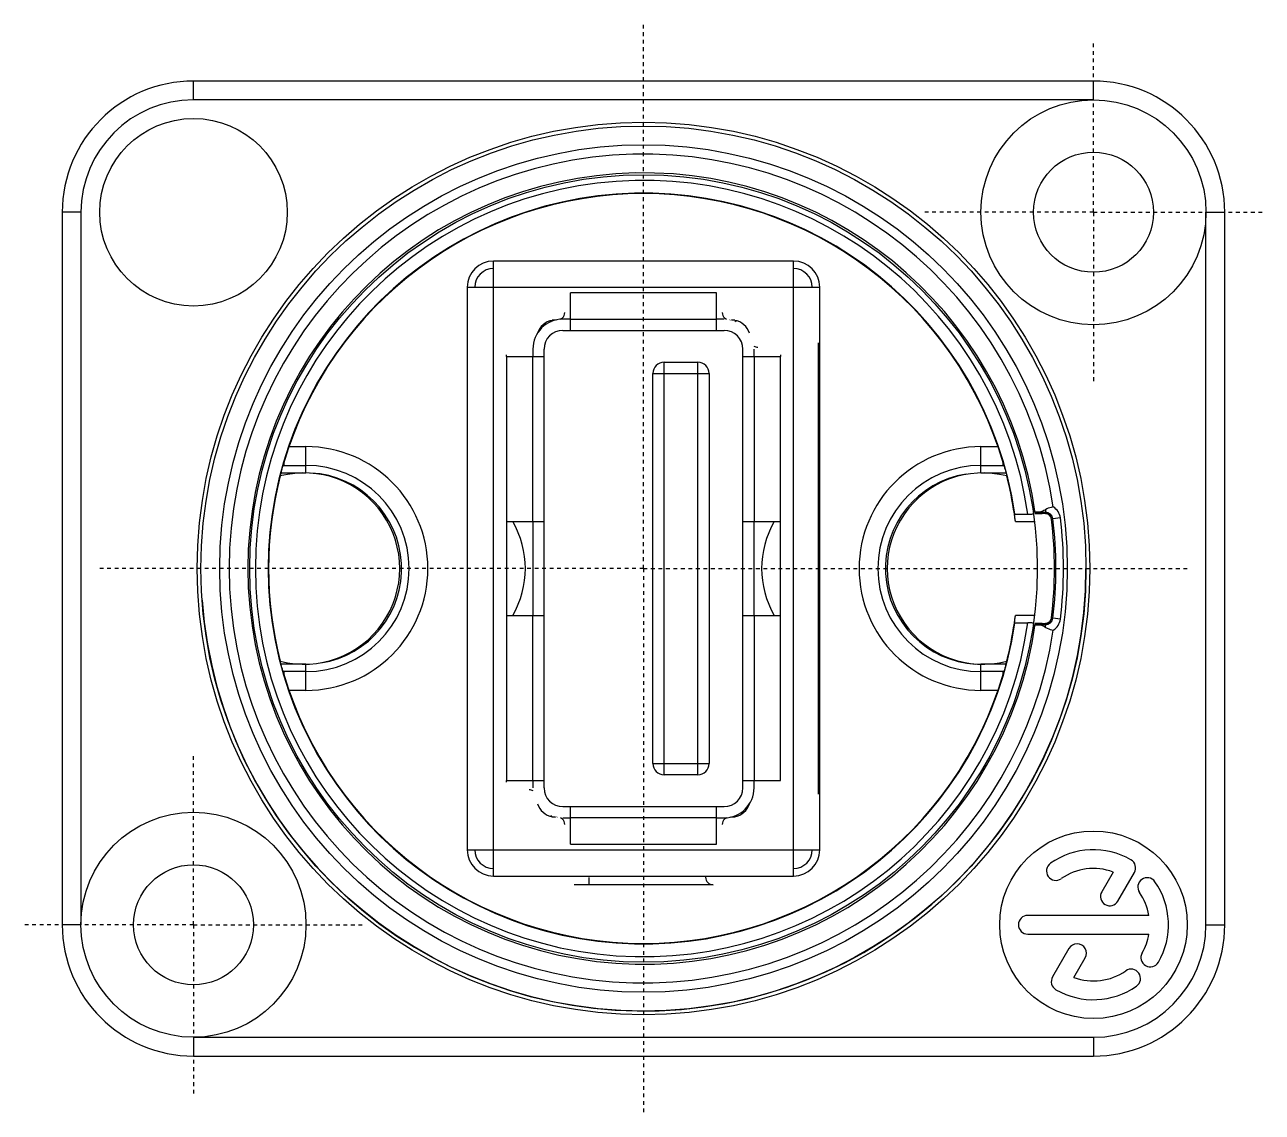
# Model space of a CAD drawing. Header units: millimetres. Extents: x 3170 to 4290, y 966 to 1416.
# Drawn here: x 3907.36 to 3940.36, y 1027.07 to 1056.07 of the extents above; entities that cross this region are included whole.
import ezdxf

# ---------------------------------------------------------------- set-up
doc = ezdxf.new("R2010")
doc.units = ezdxf.units.MM
doc.header["$LTSCALE"] = 0.1
doc.linetypes.add('CENTER', pattern=[0.6, 0.375, -0.075, 0.075, -0.075])
for name, color, linetype in [('AUSFORMSCHRAEGEN', 7, 'Continuous'), ('BEZUGSACHSEN', 7, 'Continuous'), ('FASEN', 7, 'Continuous'), ('RUNDUNGEN', 7, 'Continuous')]:
    doc.layers.add(name, color=color, linetype=linetype)

msp = doc.modelspace()

# ---------------------------------------------------------------- linework, layer by layer
at = {"color": 7, "linetype": 'Continuous'}
for p, q in [((3925.813, 1048.923), (3921.913, 1048.923)), ((3921.395, 1048.156), (3921.43, 1048.191)), ((3926.296, 1048.191), (3926.331, 1048.156)), ((3920.213, 1047.223), (3920.213, 1042.823)), ((3927.513, 1042.823), (3927.513, 1047.223)), ((3920.913, 1042.823), (3920.913, 1040.323)), ((3926.813, 1040.323), (3926.813, 1042.823)), ((3933.767, 1043.025), (3933.758, 1043.023)), ((3933.767, 1043.025), (3934.111, 1043.025)), ((3934.262, 1043.025), (3934.224, 1043.025)), ((3934.311, 1043.036), (3934.357, 1043.037)), ((3934.357, 1043.037), (3934.493, 1043.039)), ((3934.408, 1043.073), (3934.585, 1043.073)), ((3934.498, 1043.046), (3934.54, 1043.045)), ((3934.54, 1043.045), (3934.585, 1043.045)), ((3920.213, 1040.323), (3920.213, 1035.923)), ((3927.513, 1035.923), (3927.513, 1040.323)), ((3933.758, 1040.123), (3933.767, 1040.122)), ((3933.767, 1040.122), (3934.111, 1040.122)), ((3934.224, 1040.121), (3934.262, 1040.121)), ((3934.493, 1040.108), (3934.311, 1040.111)), ((3934.585, 1040.074), (3934.408, 1040.074)), ((3934.54, 1040.101), (3934.498, 1040.101)), ((3934.585, 1040.101), (3934.54, 1040.101)), ((3921.395, 1034.991), (3921.43, 1034.955)), ((3926.296, 1034.955), (3926.331, 1034.991)), ((3921.913, 1034.223), (3925.813, 1034.223)), ((3936.385, 1033.48), (3936.082, 1032.955)), ((3936.515, 1032.705), (3936.954, 1033.464)), ((3937.341, 1032.324), (3934.112, 1032.324)), ((3934.112, 1031.824), (3937.341, 1031.824)), ((3935.208, 1031.441), (3934.771, 1030.683)), ((3935.339, 1030.668), (3935.641, 1031.191))]:
    msp.add_line(p, q, dxfattribs=at)
at = {"color": 9, "linetype": 'Continuous'}
for p, q in [((3934.585, 1043.142), (3934.585, 1043.045)), ((3934.783, 1042.897), (3934.743, 1042.893)), ((3934.783, 1040.249), (3934.743, 1040.254)), ((3934.585, 1040.004), (3934.585, 1040.101))]:
    msp.add_line(p, q, dxfattribs=at)
for centre, radius, start, end in [((3923.863, 1041.573), 11.05, 8.5465, 351.4535), ((3923.863, 1041.573), 10.35, 8.0637, 351.9363), ((3934.585, 1042.873), 0.399, 6.9135, 58.9724), ((3934.585, 1040.273), 0.399, 301.0276, 353.0865)]:
    msp.add_arc(centre, radius, start, end, dxfattribs=at)
at = {"color": 7, "linetype": 'Continuous'}
for centre, radius, start, end in [((3923.863, 1041.573), 10.55, 8.0266, 351.9734), ((3923.863, 1041.573), 10.009, 8.3402, 351.6598), ((3921.513, 1047.698), 0.5, 99.5391, 162.7073), ((3921.513, 1047.698), 0.501, 90.0081, 99.5309), ((3926.213, 1047.698), 0.501, 80.4691, 89.9919), ((3926.213, 1047.698), 0.5, 17.2967, 80.4609), ((3921.713, 1047.423), 0.5, 90, 180), ((3926.013, 1047.423), 0.5, 0, 90), ((3934.117, 1090.324), 47.299, 269.9922, 270.1287), ((3934.526, 1077.346), 34.301, 269.7237, 269.9525), ((3934.585, 1042.873), 0.172, 42.7288, 89.978), ((3934.585, 1042.873), 0.16, 6.9228, 90), ((3934.587, 1042.874), 0.166, 54.4373, 82.3735), ((3934.588, 1042.874), 0.166, 41.4644, 54.4741), ((3923.863, 1041.573), 10.94, 7.4085, 7.4408), ((3923.863, 1041.573), 10.96, 353.0865, 6.9135), ((3934.585, 1040.273), 0.16, 270, 338.0875), ((3934.587, 1040.273), 0.167, 313.9488, 318.5197), ((3923.863, 1041.573), 10.94, 352.5592, 352.5915), ((3934.584, 1040.274), 0.16, 338.1176, 353.054), ((3934.112, 987.999), 52.123, 89.8777, 90.0015), ((3933.993, 1039.011), 1.156, 59.2313, 60.9471), ((3934.585, 1040.274), 0.173, 270.0266, 279.5341), ((3934.587, 1040.273), 0.166, 277.5013, 305.4387), ((3934.585, 1040.273), 0.172, 279.5425, 317.2712), ((3934.586, 1040.274), 0.168, 305.4494, 313.8763), ((3921.713, 1035.723), 0.5, 180, 270), ((3926.013, 1035.723), 0.5, 270, 0), ((3921.513, 1035.448), 0.5, 197.2954, 260.4622), ((3926.213, 1035.448), 0.5, 279.5378, 342.7085), ((3921.513, 1035.449), 0.501, 260.4691, 269.9919), ((3926.213, 1035.449), 0.501, 270.0081, 279.5308), ((3935.862, 1032.074), 2, 60, 125), ((3934.859, 1033.507), 0.25, 125, 305), ((3935.862, 1032.074), 1.5, 69.5941, 125), ((3936.737, 1033.589), 0.25, 330, 60), ((3937.296, 1033.078), 0.25, 35, 215), ((3936.299, 1032.83), 0.25, 150, 330), ((3935.862, 1032.074), 1.5, 9.5941, 35), ((3935.862, 1032.074), 2, 330, 35), ((3934.112, 1032.074), 0.25, 90, 270), ((3935.862, 1032.074), 1.5, 330, 350.4059), ((3935.425, 1031.316), 0.25, 330, 150), ((3937.378, 1031.199), 0.25, 150, 330), ((3934.987, 1030.558), 0.25, 150, 240), ((3935.862, 1032.074), 1.5, 249.5941, 305), ((3936.866, 1030.64), 0.25, 305, 125), ((3935.862, 1032.074), 2, 240, 305)]:
    msp.add_arc(centre, radius, start, end, dxfattribs=at)
for points, knots in [([(3934.585, 1043.142), (3934.579, 1043.139), (3934.557, 1043.126), (3934.534, 1043.114), (3934.516, 1043.105)], [0, 0, 0, 0, 0.258524, 1, 1, 1, 1]), ([(3934.791, 1043.216), (3934.772, 1043.213), (3934.7, 1043.198), (3934.631, 1043.17), (3934.585, 1043.142)], [0, 0, 0, 0, 0.257547, 1, 1, 1, 1]), ([(3934.408, 1043.073), (3934.4, 1043.073), (3934.386, 1043.073), (3934.365, 1043.072), (3934.348, 1043.072), (3934.333, 1043.072), (3934.322, 1043.072), (3934.315, 1043.072), (3934.31, 1043.072), (3934.308, 1043.072), (3934.307, 1043.072), (3934.306, 1043.072), (3934.306, 1043.072)], [0, 0, 0, 0, 0.227581, 0.428394, 0.60075, 0.743267, 0.855096, 0.935462, 0.963675, 0.983856, 0.995967, 1, 1, 1, 1]), ([(3934.31, 1043.046), (3934.31, 1043.046), (3934.312, 1043.047), (3934.314, 1043.046), (3934.318, 1043.046), (3934.324, 1043.046), (3934.331, 1043.046), (3934.343, 1043.046), (3934.354, 1043.046), (3934.361, 1043.046)], [0, 0, 0, 0, 0.016441, 0.0649, 0.14503, 0.256451, 0.398664, 0.570709, 1, 1, 1, 1]), ([(3934.516, 1043.105), (3934.498, 1043.096), (3934.463, 1043.081), (3934.425, 1043.073), (3934.408, 1043.073)], [0, 0, 0, 0, 0.540917, 1, 1, 1, 1]), ([(3934.306, 1040.075), (3934.306, 1040.075), (3934.307, 1040.075), (3934.308, 1040.075), (3934.31, 1040.075), (3934.315, 1040.075), (3934.322, 1040.075), (3934.333, 1040.075), (3934.348, 1040.074), (3934.365, 1040.074), (3934.386, 1040.074), (3934.4, 1040.074), (3934.408, 1040.074)], [0, 0, 0, 0, 0.004033, 0.016144, 0.036325, 0.064538, 0.144903, 0.256732, 0.39925, 0.571605, 0.772419, 1, 1, 1, 1]), ([(3934.498, 1040.101), (3934.485, 1040.101), (3934.459, 1040.101), (3934.423, 1040.101), (3934.391, 1040.101), (3934.363, 1040.101), (3934.344, 1040.101), (3934.331, 1040.101), (3934.324, 1040.101), (3934.318, 1040.1), (3934.314, 1040.101), (3934.312, 1040.1), (3934.31, 1040.101), (3934.31, 1040.1)], [0, 0, 0, 0, 0.211775, 0.405934, 0.578345, 0.725243, 0.843169, 0.890439, 0.929519, 0.96014, 0.982162, 0.995481, 1, 1, 1, 1]), ([(3934.408, 1040.074), (3934.431, 1040.074), (3934.483, 1040.059), (3934.53, 1040.036), (3934.555, 1040.022)], [0, 0, 0, 0, 0.451305, 1, 1, 1, 1]), ([(3934.585, 1040.004), (3934.6, 1039.995), (3934.664, 1039.961), (3934.736, 1039.939), (3934.791, 1039.931)], [0, 0, 0, 0, 0.240726, 1, 1, 1, 1])]:
    msp.add_open_spline(points, degree=3, knots=knots, dxfattribs=at)
at = {"layer": 'AUSFORMSCHRAEGEN', "color": 7, "linetype": 'Continuous'}
for p, q in [((3920.213, 1042.823), (3920.213, 1040.323)), ((3927.513, 1040.323), (3927.513, 1042.823))]:
    msp.add_line(p, q, dxfattribs=at)
for centre, start, end in [((3918.213, 1041.573), 329.9971, 30.0029), ((3929.513, 1041.573), 149.9971, 210.0029)]:
    msp.add_arc(centre, 2.5, start, end, dxfattribs=at)
at = {"layer": 'BEZUGSACHSEN', "color": 7, "linetype": 'CENTER'}
for p, q in [((3923.863, 1041.573), (3923.863, 1056.073)), ((3935.863, 1051.073), (3935.863, 1055.573)), ((3935.863, 1051.073), (3931.363, 1051.073)), ((3935.863, 1051.073), (3940.363, 1051.073)), ((3935.863, 1051.073), (3935.863, 1046.573)), ((3923.863, 1041.573), (3909.363, 1041.573)), ((3923.863, 1041.573), (3923.863, 1027.073)), ((3923.863, 1041.573), (3938.363, 1041.573)), ((3911.863, 1032.073), (3911.863, 1036.573)), ((3911.863, 1032.073), (3907.363, 1032.073)), ((3911.863, 1032.073), (3911.863, 1027.573)), ((3911.863, 1032.073), (3916.363, 1032.073))]:
    msp.add_line(p, q, dxfattribs=at)
at = {"layer": 'BEZUGSACHSEN', "color": 7, "linetype": 'Continuous'}
for centre, radius in [((3911.863, 1051.073), 2.5), ((3923.863, 1041.573), 11.8), ((3923.863, 1041.573), 10.5), ((3935.863, 1032.073), 2.5)]:
    msp.add_circle(centre, radius, dxfattribs=at)
at = {"layer": 'BEZUGSACHSEN', "color": 9, "linetype": 'Continuous'}
msp.add_circle((3923.863, 1041.573), 11.3, dxfattribs=at)
at = {"layer": 'FASEN', "color": 7, "linetype": 'Continuous'}
for centre in [(3935.863, 1051.073), (3911.863, 1032.073)]:
    msp.add_circle(centre, 1.6, dxfattribs=at)
at = {"layer": 'RUNDUNGEN', "color": 9, "linetype": 'Continuous'}
for p, q in [((3911.863, 1054.073), (3911.863, 1054.573)), ((3935.863, 1054.073), (3935.863, 1054.573)), ((3935.863, 1054.073), (3911.863, 1054.073)), ((3908.863, 1051.073), (3908.363, 1051.073)), ((3908.863, 1051.073), (3908.863, 1032.073)), ((3938.863, 1051.073), (3939.363, 1051.073)), ((3938.863, 1032.073), (3938.863, 1051.073)), ((3919.863, 1033.373), (3919.863, 1049.773)), ((3927.863, 1049.773), (3919.863, 1049.773)), ((3927.863, 1033.373), (3927.863, 1049.773)), ((3919.163, 1049.073), (3919.163, 1034.073)), ((3919.163, 1049.073), (3928.563, 1049.073)), ((3928.563, 1034.073), (3928.563, 1049.073)), ((3921.506, 1048.205), (3921.513, 1048.198)), ((3921.563, 1048.198), (3921.556, 1048.205)), ((3921.913, 1048.223), (3925.813, 1048.223)), ((3926.17, 1048.205), (3926.163, 1048.198)), ((3926.22, 1048.205), (3926.213, 1048.198)), ((3928.528, 1035.559), (3928.528, 1047.588)), ((3920.913, 1042.823), (3920.913, 1047.223)), ((3926.813, 1047.223), (3926.813, 1042.823)), ((3924.113, 1046.773), (3925.613, 1046.773)), ((3924.413, 1036.073), (3924.413, 1047.073)), ((3925.313, 1036.073), (3925.313, 1047.073)), ((3914.416, 1044.823), (3914.863, 1044.823)), ((3914.863, 1044.123), (3914.863, 1044.823)), ((3932.863, 1044.823), (3933.31, 1044.823)), ((3932.863, 1044.123), (3932.863, 1044.823)), ((3914.199, 1044.123), (3914.863, 1044.123)), ((3914.271, 1044.327), (3914.271, 1044.323)), ((3914.271, 1044.323), (3914.271, 1044.323)), ((3932.863, 1044.123), (3933.528, 1044.123)), ((3933.456, 1044.323), (3933.456, 1044.323)), ((3933.782, 1042.823), (3934.284, 1042.823)), ((3934.981, 1042.921), (3934.783, 1042.897)), ((3920.913, 1035.923), (3920.913, 1040.323)), ((3926.813, 1040.323), (3926.813, 1035.923)), ((3934.284, 1040.323), (3933.782, 1040.323)), ((3934.981, 1040.225), (3934.783, 1040.249)), ((3914.863, 1039.023), (3914.199, 1039.023)), ((3914.863, 1038.323), (3914.863, 1039.023)), ((3933.528, 1039.023), (3932.863, 1039.023)), ((3932.863, 1038.323), (3932.863, 1039.023)), ((3914.271, 1038.823), (3914.271, 1038.823)), ((3933.456, 1038.823), (3933.456, 1038.823)), ((3933.456, 1038.82), (3933.456, 1038.823)), ((3914.863, 1038.323), (3914.416, 1038.323)), ((3933.31, 1038.323), (3932.863, 1038.323)), ((3924.113, 1036.373), (3925.613, 1036.373)), ((3921.506, 1034.941), (3921.513, 1034.948)), ((3921.556, 1034.941), (3921.563, 1034.948)), ((3925.813, 1034.923), (3921.913, 1034.923)), ((3926.163, 1034.948), (3926.17, 1034.941)), ((3926.22, 1034.941), (3926.213, 1034.948)), ((3919.163, 1034.073), (3928.563, 1034.073)), ((3919.863, 1033.373), (3927.863, 1033.373)), ((3922.41, 1033.135), (3922.41, 1033.335)), ((3908.863, 1032.073), (3908.363, 1032.073)), ((3938.863, 1032.073), (3939.363, 1032.073)), ((3911.863, 1029.073), (3911.863, 1028.573)), ((3911.863, 1029.073), (3935.863, 1029.073)), ((3935.863, 1029.073), (3935.863, 1028.573))]:
    msp.add_line(p, q, dxfattribs=at)
at = {"layer": 'RUNDUNGEN', "color": 7, "linetype": 'Continuous'}
for p, q in [((3935.863, 1054.573), (3911.863, 1054.573)), ((3908.363, 1051.073), (3908.363, 1032.073)), ((3939.363, 1032.073), (3939.363, 1051.073)), ((3921.913, 1047.923), (3921.913, 1048.923)), ((3925.813, 1047.923), (3925.813, 1048.923)), ((3921.913, 1048.223), (3921.713, 1048.223)), ((3926.013, 1048.223), (3925.813, 1048.223)), ((3921.713, 1047.923), (3926.013, 1047.923)), ((3920.913, 1047.423), (3920.913, 1047.223)), ((3921.213, 1035.723), (3921.213, 1047.423)), ((3926.513, 1035.723), (3926.513, 1047.423)), ((3926.813, 1047.223), (3926.813, 1047.423)), ((3920.213, 1047.223), (3920.213, 1047.273)), ((3920.213, 1047.223), (3921.213, 1047.223)), ((3926.513, 1047.223), (3927.513, 1047.223)), ((3927.513, 1047.273), (3927.513, 1047.223)), ((3924.113, 1036.373), (3924.113, 1046.773)), ((3924.413, 1047.073), (3925.313, 1047.073)), ((3925.613, 1046.773), (3925.613, 1036.373)), ((3914.252, 1044.323), (3914.264, 1044.323)), ((3914.271, 1044.323), (3914.863, 1044.323)), ((3932.863, 1044.323), (3933.456, 1044.323)), ((3933.474, 1044.323), (3933.463, 1044.323)), ((3920.213, 1042.823), (3921.213, 1042.823)), ((3926.513, 1042.823), (3927.513, 1042.823)), ((3920.213, 1040.323), (3921.213, 1040.323)), ((3926.513, 1040.323), (3927.513, 1040.323)), ((3914.264, 1038.823), (3914.252, 1038.823)), ((3914.863, 1038.823), (3914.271, 1038.823)), ((3933.456, 1038.823), (3932.863, 1038.823)), ((3933.474, 1038.823), (3933.463, 1038.823)), ((3920.213, 1035.923), (3921.213, 1035.923)), ((3920.213, 1035.873), (3920.213, 1035.923)), ((3920.913, 1035.923), (3920.913, 1035.723)), ((3925.313, 1036.073), (3924.413, 1036.073)), ((3926.513, 1035.923), (3927.513, 1035.923)), ((3926.813, 1035.723), (3926.813, 1035.923)), ((3921.713, 1035.223), (3926.013, 1035.223)), ((3921.913, 1034.223), (3921.913, 1035.223)), ((3925.813, 1034.223), (3925.813, 1035.223)), ((3921.713, 1034.923), (3921.913, 1034.923)), ((3925.813, 1034.923), (3926.013, 1034.923)), ((3925.317, 1033.135), (3922.41, 1033.135)), ((3911.863, 1028.573), (3935.863, 1028.573))]:
    msp.add_line(p, q, dxfattribs=at)
for centre in [(3935.863, 1051.073), (3911.863, 1032.073)]:
    msp.add_circle(centre, 3, dxfattribs=at)
at = {"layer": 'RUNDUNGEN', "color": 9, "linetype": 'Continuous'}
msp.add_circle((3923.863, 1041.573), 11.9, dxfattribs=at)
at = {"layer": 'RUNDUNGEN', "color": 7, "linetype": 'Continuous'}
for centre, radius, start, end in [((3911.863, 1051.073), 3.5, 90, 180), ((3935.863, 1051.073), 3.5, 0, 90), ((3923.863, 1041.573), 9.997, 16.2133, 163.7867), ((3919.863, 1049.073), 0.5, 90, 180), ((3927.863, 1049.073), 0.5, 0, 90), ((3921.713, 1047.423), 0.8, 90, 180), ((3921.562, 1048.4), 0.201, 296.1145, 314.9324), ((3921.563, 1048.398), 0.2, 314.9996, 359.9951), ((3926.163, 1048.398), 0.2, 180.0049, 225.0004), ((3926.164, 1048.4), 0.201, 225.0677, 243.8915), ((3926.913, 1047.674), 0.2, 238.2428, 269.9543), ((3924.413, 1046.773), 0.3, 90, 180), ((3925.313, 1046.773), 0.3, 0, 90), ((3914.813, 1041.573), 2.55, 255.5298, 104.4702), ((3917.625, 1043.281), 3.528, 166.0599, 166.5976), ((3914.271, 1044.777), 0.454, 267.6763, 268.8422), ((3914.271, 1044.772), 0.449, 267.6401, 268.8123), ((3914.271, 1044.769), 0.446, 268.8123, 269.9905), ((3914.271, 1044.775), 0.452, 268.8422, 269.9996), ((3914.863, 1041.573), 2.75, 270, 90), ((3932.863, 1041.573), 2.75, 90, 270), ((3932.913, 1041.573), 2.55, 75.5298, 284.4702), ((3933.456, 1044.777), 0.453, 270.0013, 272.3262), ((3933.456, 1044.772), 0.449, 270.0108, 272.3598), ((3923.863, 1041.573), 9.997, 165.7007, 194.2993), ((3923.863, 1041.573), 9.997, 8.3697, 14.2993), ((3923.863, 1041.573), 9.997, 7.1835, 8.3376), ((3934.585, 1042.873), 0.199, 6.9135, 90), ((3923.863, 1041.573), 10.999, 353.0865, 6.9135), ((3923.863, 1041.573), 11.8, 184.1005, 0), ((3923.863, 1041.573), 9.997, 351.6624, 352.8165), ((3934.585, 1040.273), 0.199, 270, 353.0865), ((3923.863, 1041.573), 9.997, 345.7007, 351.6303), ((3930.101, 1039.866), 3.528, 346.0599, 346.5976), ((3914.271, 1038.37), 0.453, 90.0013, 92.3262), ((3914.271, 1038.375), 0.449, 90.0108, 92.3598), ((3923.863, 1041.573), 9.997, 196.2133, 343.7867), ((3933.456, 1038.371), 0.452, 88.8422, 89.9996), ((3933.456, 1038.377), 0.446, 88.8123, 89.9905), ((3933.456, 1038.37), 0.454, 87.6763, 88.8422), ((3933.456, 1038.375), 0.449, 87.6401, 88.8123), ((3924.413, 1036.373), 0.3, 180, 270), ((3925.313, 1036.373), 0.3, 270, 0), ((3920.813, 1035.473), 0.2, 58.2428, 89.9543), ((3926.013, 1035.723), 0.8, 270, 0), ((3921.562, 1034.747), 0.201, 45.0677, 63.8915), ((3921.563, 1034.748), 0.2, 0.0049, 45.0004), ((3926.163, 1034.748), 0.2, 134.9996, 179.9951), ((3926.164, 1034.747), 0.201, 116.1145, 134.9324), ((3919.863, 1034.073), 0.5, 180, 270), ((3927.863, 1034.073), 0.5, 270, 0), ((3911.863, 1032.073), 3.5, 180, 270), ((3935.863, 1032.073), 3.5, 270, 0)]:
    msp.add_arc(centre, radius, start, end, dxfattribs=at)
at = {"layer": 'RUNDUNGEN', "color": 9, "linetype": 'Continuous'}
for centre, radius, start, end in [((3911.863, 1051.073), 3, 90, 180), ((3919.863, 1049.073), 0.7, 90, 180), ((3927.863, 1049.073), 0.7, 0, 90), ((3914.863, 1041.573), 3.25, 270, 90), ((3932.863, 1041.573), 3.25, 90, 270), ((3914.863, 1041.573), 2.55, 279.016, 87.0074), ((3932.863, 1041.573), 2.55, 99.016, 267.0074), ((3923.863, 1041.573), 11.199, 353.0865, 6.9135), ((3919.863, 1034.073), 0.7, 180, 270), ((3927.863, 1034.073), 0.7, 270, 0), ((3925.717, 1033.339), 0.2, 180.007, 269.986), ((3935.863, 1032.073), 3, 270, 0)]:
    msp.add_arc(centre, radius, start, end, dxfattribs=at)
at = {"layer": 'RUNDUNGEN', "color": 7, "linetype": 'Continuous'}
for points, knots in [([(3914.201, 1044.131), (3914.205, 1044.148), (3914.225, 1044.226), (3914.246, 1044.304), (3914.264, 1044.365)], [0, 0, 0, 0, 0.219064, 1, 1, 1, 1]), ([(3933.463, 1044.365), (3933.469, 1044.344), (3933.491, 1044.266), (3933.512, 1044.188), (3933.526, 1044.131)], [0, 0, 0, 0, 0.27137, 1, 1, 1, 1]), ([(3933.526, 1044.131), (3933.53, 1044.113), (3933.537, 1044.083), (3933.544, 1044.054), (3933.546, 1044.043)], [0, 0, 0, 0, 0.639587, 1, 1, 1, 1]), ([(3914.181, 1044.043), (3914.182, 1044.05), (3914.186, 1044.069), (3914.19, 1044.087), (3914.193, 1044.099)], [0, 0, 0, 0, 0.371393, 1, 1, 1, 1]), ([(3933.782, 1042.823), (3933.78, 1042.836), (3933.777, 1042.862), (3933.772, 1042.899), (3933.768, 1042.933), (3933.764, 1042.963), (3933.761, 1042.984), (3933.76, 1042.999), (3933.759, 1043.007), (3933.758, 1043.014), (3933.758, 1043.019), (3933.758, 1043.021), (3933.758, 1043.023), (3933.758, 1043.023)], [0, 0, 0, 0, 0.193831, 0.380782, 0.553212, 0.704732, 0.829528, 0.880264, 0.922558, 0.955952, 0.980073, 0.994758, 1, 1, 1, 1]), ([(3933.758, 1040.123), (3933.758, 1040.123), (3933.758, 1040.125), (3933.758, 1040.128), (3933.758, 1040.133), (3933.759, 1040.139), (3933.76, 1040.148), (3933.761, 1040.162), (3933.764, 1040.184), (3933.768, 1040.214), (3933.772, 1040.248), (3933.777, 1040.285), (3933.78, 1040.31), (3933.782, 1040.323)], [0, 0, 0, 0, 0.005242, 0.019927, 0.044048, 0.077442, 0.119736, 0.170472, 0.295268, 0.446788, 0.619218, 0.806169, 1, 1, 1, 1]), ([(3914.201, 1039.016), (3914.196, 1039.034), (3914.189, 1039.063), (3914.182, 1039.093), (3914.181, 1039.103)], [0, 0, 0, 0, 0.639587, 1, 1, 1, 1]), ([(3914.264, 1038.782), (3914.258, 1038.803), (3914.236, 1038.881), (3914.215, 1038.959), (3914.201, 1039.016)], [0, 0, 0, 0, 0.27137, 1, 1, 1, 1]), ([(3933.526, 1039.016), (3933.522, 1038.998), (3933.502, 1038.92), (3933.48, 1038.843), (3933.463, 1038.782)], [0, 0, 0, 0, 0.219064, 1, 1, 1, 1]), ([(3933.546, 1039.103), (3933.545, 1039.096), (3933.541, 1039.078), (3933.536, 1039.059), (3933.534, 1039.048)], [0, 0, 0, 0, 0.371393, 1, 1, 1, 1]), ([(3922.41, 1033.135), (3922.384, 1033.135), (3922.334, 1033.135), (3922.26, 1033.136), (3922.193, 1033.136), (3922.141, 1033.136), (3922.104, 1033.137), (3922.081, 1033.137), (3922.06, 1033.137), (3922.043, 1033.137), (3922.03, 1033.138), (3922.021, 1033.138), (3922.015, 1033.138), (3922.013, 1033.138), (3922.011, 1033.139), (3922.01, 1033.139), (3922.01, 1033.139)], [0, 0, 0, 0, 0.192891, 0.378674, 0.550108, 0.700923, 0.766756, 0.825375, 0.876222, 0.918812, 0.952773, 0.977757, 0.986807, 0.993539, 0.997937, 1, 1, 1, 1]), ([(3925.717, 1033.139), (3925.716, 1033.139), (3925.716, 1033.139), (3925.714, 1033.138), (3925.711, 1033.138), (3925.706, 1033.138), (3925.697, 1033.138), (3925.683, 1033.137), (3925.666, 1033.137), (3925.646, 1033.137), (3925.622, 1033.137), (3925.586, 1033.136), (3925.534, 1033.136), (3925.466, 1033.136), (3925.393, 1033.135), (3925.342, 1033.135), (3925.317, 1033.135)], [0, 0, 0, 0, 0.002063, 0.006461, 0.013193, 0.022243, 0.047227, 0.081188, 0.123778, 0.174625, 0.233244, 0.299077, 0.449892, 0.621326, 0.807109, 1, 1, 1, 1])]:
    msp.add_open_spline(points, degree=3, knots=knots, dxfattribs=at)
at = {"layer": 'RUNDUNGEN', "color": 9, "linetype": 'Continuous'}
for points, knots in [([(3914.269, 1044.381), (3914.269, 1044.369), (3914.27, 1044.351), (3914.271, 1044.333), (3914.271, 1044.327)], [0, 0, 0, 0, 0.648714, 1, 1, 1, 1]), ([(3933.456, 1044.323), (3933.456, 1044.325), (3933.456, 1044.33), (3933.456, 1044.341), (3933.457, 1044.359), (3933.457, 1044.373), (3933.457, 1044.381)], [0, 0, 0, 0, 0.076902, 0.271247, 0.580488, 1, 1, 1, 1]), ([(3914.271, 1038.823), (3914.271, 1038.822), (3914.271, 1038.817), (3914.27, 1038.805), (3914.269, 1038.788), (3914.269, 1038.774), (3914.27, 1038.766)], [0, 0, 0, 0, 0.076902, 0.271247, 0.580488, 1, 1, 1, 1]), ([(3933.457, 1038.766), (3933.457, 1038.777), (3933.457, 1038.796), (3933.456, 1038.814), (3933.456, 1038.82)], [0, 0, 0, 0, 0.648714, 1, 1, 1, 1])]:
    msp.add_open_spline(points, degree=3, knots=knots, dxfattribs=at)

doc.saveas('drawing.dxf')
